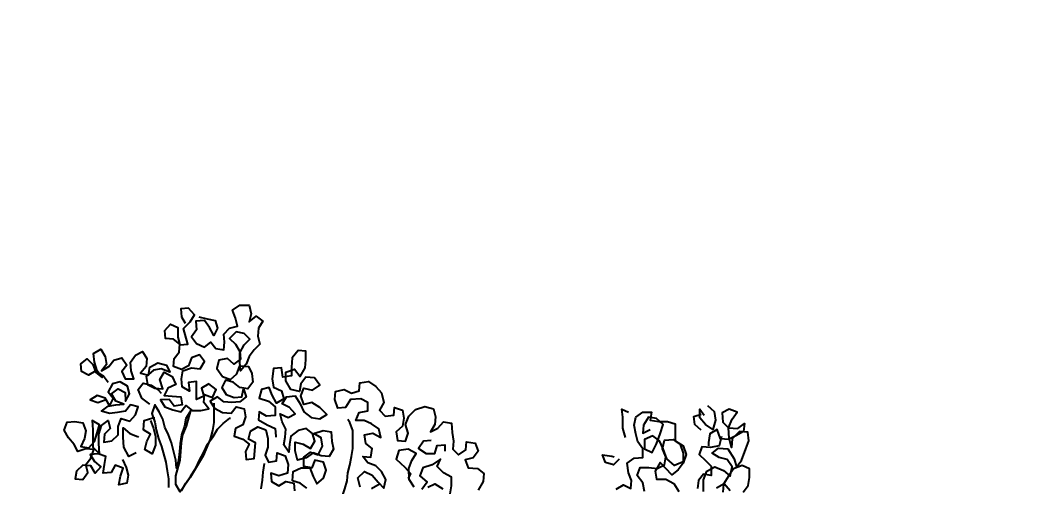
# Model space of a CAD drawing. Header units: inches. Extents: x -48022 to 80112, y -8164 to 5118.
# Drawn here: x 70116.03 to 70164.45, y -1971.27 to -1948.67 of the extents above; entities that cross this region are included whole.
import ezdxf

# ---------------------------------------------------------------- set-up
doc = ezdxf.new("R2010")
doc.units = ezdxf.units.IN
doc.header["$LTSCALE"] = 10
doc.header["$PDMODE"] = 32
doc.linetypes.add('Amconstr', pattern=[9999, 9999, 0])
doc.layers.add('07--DIM-3', color=3, linetype='Continuous', lineweight=35)
for name, color, linetype in [('1_tree', 3, 'Continuous'), ('CKS_PROPERTY LINE', 5, 'Continuous'), ('MS GATE', 1, 'Continuous')]:
    doc.layers.add(name, color=color, linetype=linetype)
doc.styles.add('TIME NEW', font='times.ttf')
doc.dimstyles.new('Copy of Dim 1-32', dxfattribs={"dimtxt": 120, "dimasz": 96, "dimexe": 96, "dimexo": 96, "dimgap": 24, "dimtad": 1, "dimdec": 0, "dimzin": 3, "dimdsep": 46, "dimlunit": 4, "dimtxsty": 'TIME NEW', "dimblk": 'ARCHTICK', "dimcen": 24, "dimdle": 96, "dimclrd": 1, "dimclre": 1, "dimclrt": 3, "dimadec": 0, "dimazin": 0, "dimtfac": 1, "dimtdec": 0, "dimtofl": 0, "dimtmove": 0, "dimatfit": 3, "dimfxl": 0, "dimtolj": 1, "dimtzin": 0, "dimarcsym": 0})

# ---------------------------------------------------------------- blocks, each defined once
blk = doc.blocks.new('A$C0B2F7787')
at = {"layer": '1_tree'}
for points in [[(82.331, 163.136), (81.439, 162.931), (81.301, 162.108), (81.369, 161.284), (80.613, 161.01), (80.065, 161.628), (79.516, 162.178), (78.624, 162.179), (78.76, 161.424), (78.142, 160.944), (77.387, 160.876)], [(77.457, 162.66), (77.87, 163.415), (77.184, 163.965)], [(77.048, 165.201), (77.666, 165.681), (78.421, 165.817), (79.245, 165.816), (79.587, 165.13), (79.243, 164.306), (78.556, 163.826), (77.801, 163.346), (77.046, 163.279)], [(77.113, 161.425), (78.211, 161.424), (79.035, 161.766), (79.448, 162.521), (79.105, 163.345), (78.557, 163.964), (79.449, 164.169), (80.135, 163.688), (80.34, 162.932), (80.752, 162.245), (81.233, 162.863), (81.165, 163.755), (80.204, 164.374), (79.45, 164.581), (80.068, 165.061), (81.166, 165.471), (81.922, 165.745), (82.746, 165.676), (82.813, 164.852), (82.126, 164.166), (81.303, 164.098), (82.195, 163.892), (83.156, 163.822), (83.98, 164.165), (84.667, 164.644), (84.941, 163.889), (84.597, 163.203), (83.704, 163.272), (83.156, 163.822), (83.088, 164.715), (83.569, 165.332), (82.814, 165.264), (82.401, 164.509), (82.057, 163.823), (82.125, 163.068), (83.017, 162.724), (82.605, 162.038), (81.781, 161.901), (81.438, 161.902)], [(85.282, 161.829), (84.733, 162.448), (83.91, 162.586), (83.017, 162.312), (83.497, 161.625), (84.114, 161.075), (84.938, 161.075), (84.389, 161.487)], [(82.947, 161.214), (83.496, 160.595), (84.251, 160.526), (84.458, 161.212)], [(77.311, 153.119), (77.724, 153.805), (77.381, 154.492), (78.136, 154.56), (78.891, 154.284), (79.783, 154.146), (80.264, 154.832), (80.334, 155.656), (81.158, 155.655), (81.844, 155.174), (82.598, 154.967), (83.422, 154.829), (84.177, 154.966), (84.658, 155.652), (84.659, 156.476), (83.904, 156.339), (83.767, 157.163), (83.768, 157.987), (83.563, 158.742), (81.915, 158.743), (81.436, 159.499), (80.612, 159.774), (79.788, 159.501), (79.17, 159.021), (78.689, 158.403), (79.306, 157.853), (79.855, 157.304), (79.031, 156.824), (78.276, 156.962), (78.276, 157.854), (77.865, 158.61), (77.111, 159.091)], [(77.108, 155.796), (77.931, 155.658), (78.617, 155.108), (79.372, 155.382), (79.373, 156.206), (79.305, 157.03), (79.649, 157.716), (80.404, 157.852), (81.159, 157.509), (81.983, 157.714), (82.053, 158.537), (81.573, 159.224), (80.749, 159.5), (79.925, 159.5), (79.581, 158.677), (80.199, 157.921), (81.159, 157.577), (81.914, 157.233), (82.394, 156.615), (82.05, 155.792), (81.158, 155.792), (80.815, 156.548), (81.639, 156.959), (82.601, 157.301), (83.493, 157.575), (84.042, 156.957), (84.178, 156.202), (83.423, 155.722), (82.668, 155.654), (83.012, 156.34)], [(82.254, 154.007), (83.146, 153.731), (84.176, 153.73), (84.931, 153.661), (84.657, 154.279)], [(80.194, 153.391), (79.645, 152.842), (79.85, 152.087), (80.605, 151.811), (80.468, 152.704), (80.4, 152.91)], [(77.495, 128.681), (78.387, 128.474), (79.005, 129.091), (78.663, 129.847), (77.977, 130.397), (77.428, 130.946), (78.252, 131.151), (79.007, 130.739), (79.555, 130.189), (79.829, 129.434), (80.447, 128.953), (80.379, 129.708), (81.203, 129.844), (81.682, 129.226), (82.506, 129.088), (82.644, 129.912), (82.233, 130.667), (83.057, 130.461), (83.536, 129.774), (83.879, 129.087), (83.878, 128.263), (84.634, 128.606), (84.772, 129.429), (85.595, 129.429), (85.938, 128.742), (85.869, 127.781), (85.113, 127.301), (85.044, 126.546), (85.867, 126.271), (86.622, 126.339), (86.829, 127.162), (86.486, 127.849), (86.693, 128.604), (87.448, 128.672), (87.586, 129.495), (87.106, 130.182), (86.489, 130.732), (85.597, 130.939), (84.841, 130.528), (84.293, 131.077), (84.362, 131.901), (85.117, 131.969), (84.843, 132.724), (84.088, 132.862), (83.333, 132.726), (82.783, 132.108), (81.96, 132.246), (81.892, 133.001), (82.647, 133.275), (83.471, 133), (84.295, 133.343), (84.913, 133.96), (85.189, 134.852), (84.983, 135.676), (84.228, 135.882), (83.473, 135.815), (82.786, 135.403), (83.13, 136.089), (83.749, 136.638), (83.612, 137.393), (82.72, 137.463), (81.896, 137.601), (81.141, 137.533), (80.592, 138.082), (81.073, 138.768), (81.829, 138.836), (81.692, 139.66), (80.937, 139.936), (80.319, 139.456), (80.112, 138.701), (79.357, 138.976), (79.29, 139.868), (78.81, 140.487), (78.055, 140.419), (77.23, 139.939)], [(77.501, 135.134), (77.844, 135.82), (77.365, 136.575)], [(76.885, 137.262), (77.64, 137.399), (78.464, 137.398), (78.875, 136.642), (79.492, 136.024), (80.179, 136.367), (79.629, 135.543), (79.353, 134.651), (78.598, 134.377), (77.981, 135.064), (77.294, 134.585)], [(77.499, 133.829), (78.254, 133.348), (79.284, 133.347), (80.039, 133.621), (80.726, 134.032), (81.137, 133.277), (80.999, 132.384), (80.175, 132.111), (79.421, 132.935), (78.803, 133.485), (78.323, 133.279)], [(81.963, 135.473), (81.893, 134.718), (81.207, 134.238), (80.727, 134.993), (80.727, 135.817), (81.483, 136.022), (81.552, 136.777), (80.934, 136.778)], [(77.84, 130.603), (77.358, 129.779)], [(69.936, 120.588), (70.417, 121.342), (70.967, 122.028), (71.517, 122.783), (71.998, 123.4), (72.616, 123.949), (73.303, 124.497), (73.922, 125.046), (74.54, 125.663), (75.158, 126.212), (75.845, 126.623), (76.601, 126.966), (77.356, 127.239), (78.111, 127.445), (78.866, 127.513), (79.622, 127.718), (80.446, 127.854), (81.201, 127.991), (82.917, 127.989), (83.672, 127.714), (83.946, 127.508)], [(93.749, 113.289), (93.544, 114.113), (93.408, 114.869), (92.653, 115.075), (91.966, 114.733), (92.721, 114.32), (93.407, 113.839), (93.337, 113.015), (92.514, 113.085), (91.827, 112.605), (91.209, 113.086), (90.867, 113.841), (91.348, 114.459), (90.731, 114.94), (90.594, 115.695), (91.349, 115.763), (92.104, 115.694), (92.654, 116.242), (92.86, 116.997), (93.615, 116.79), (94.37, 116.515), (94.851, 117.201), (94.852, 118.094), (94.029, 118.3), (93.273, 118.095), (93.823, 118.781), (93.343, 119.399), (92.656, 118.988), (91.901, 118.92), (91.146, 119.127), (90.597, 118.578), (89.978, 118.098), (89.223, 117.824), (88.605, 117.276), (89.428, 117.206), (90.321, 117.205), (91.076, 117.617), (91.626, 118.165), (92.175, 117.616), (92.311, 116.86), (91.693, 116.243), (91.144, 116.793), (90.458, 117.205), (89.703, 117.275), (89.222, 116.657), (89.771, 116.039), (89.633, 115.215), (88.809, 115.01), (88.054, 115.56), (87.78, 116.315), (88.33, 116.933), (89.085, 117.206), (89.017, 118.03), (88.331, 118.374), (87.507, 118.444), (86.889, 117.964), (87.026, 117.208), (87.506, 116.59), (87.711, 115.835), (87.024, 115.492), (86.338, 115.905), (86.064, 116.66), (86.134, 117.415), (86.889, 117.552), (86.134, 117.827), (85.653, 117.21), (85.584, 116.455), (85.652, 115.699), (86.131, 115.081), (85.719, 114.395), (85.033, 114.808), (84.622, 115.563), (84.554, 116.387), (85.172, 116.867), (84.967, 117.622), (84.212, 117.76), (83.457, 117.486), (83.113, 116.8), (82.357, 116.663), (82.084, 117.487), (81.604, 118.106), (80.917, 117.763), (80.162, 117.832), (80.231, 118.587), (81.742, 118.723), (82.084, 118.037), (82.839, 118.242), (83.252, 118.928), (82.978, 119.683), (82.154, 119.89), (81.331, 119.891), (80.575, 119.617), (79.889, 119.961), (80.027, 120.716), (80.782, 120.784), (80.508, 121.539), (79.685, 121.814), (78.861, 121.746), (78.586, 120.923), (78.86, 120.168), (78.036, 120.237), (77.625, 120.924), (78.037, 121.61), (77.901, 122.365), (77.146, 122.434)], [(77.421, 123.601), (77.901, 122.983), (78.107, 122.228), (78.999, 122.295), (79.343, 123.05), (79.344, 123.874), (78.52, 124.218), (77.834, 124.562), (78.384, 125.179), (79.139, 125.453), (79.894, 125.178), (80.099, 124.354), (79.344, 124.08), (79.48, 123.325), (80.373, 123.324), (80.854, 123.941), (80.58, 124.697), (81.404, 125.108), (82.228, 124.97), (82.639, 124.283), (82.914, 125.175), (82.778, 125.93), (81.885, 126), (81.13, 126.138), (80.444, 125.726), (80.512, 124.971), (80.785, 124.216), (80.304, 123.53), (80.098, 122.706), (80.99, 122.5), (81.814, 122.499), (81.608, 123.254), (81.197, 123.941), (81.884, 124.352), (82.639, 124.146), (83.119, 123.527), (82.912, 122.772), (82.362, 122.086), (81.607, 121.95), (80.852, 121.882), (81.538, 121.401), (82.293, 121.537), (83.048, 121.605), (83.735, 121.261), (84.489, 121.055), (84.147, 121.81), (84.491, 122.496), (85.108, 121.947), (85.451, 121.26), (86.138, 121.671), (86.207, 122.495), (85.452, 122.976), (84.697, 123.32), (84.149, 124.007), (84.012, 124.831), (84.425, 125.517), (85.111, 124.83), (85.591, 124.074), (85.384, 123.319), (86.207, 123.044), (86.963, 123.318), (86.758, 124.142), (87.239, 124.828), (87.925, 124.347), (87.993, 123.523), (87.374, 123.043), (86.619, 122.906), (86.824, 122.082), (87.648, 121.601), (88.471, 121.6), (88.747, 122.424), (88.061, 122.974), (88.885, 123.453), (89.64, 123.521), (90.464, 123.521), (90.532, 122.765), (89.845, 122.217), (88.952, 122.149), (88.129, 122.15), (87.991, 121.326), (88.883, 121.188), (88.814, 120.433), (87.852, 120.297), (87.029, 120.435), (86.686, 121.19), (85.931, 121.397), (85.519, 120.711), (86.274, 120.298), (87.028, 120.023), (86.822, 119.268), (85.998, 119.063), (85.724, 119.955), (85.175, 120.574), (84.352, 120.574), (84.282, 119.751), (84.694, 119.064), (83.938, 118.996), (83.459, 119.82), (83.116, 120.576), (82.361, 120.645), (82.292, 120.645)], [(79.752, 119.549), (78.928, 119.412), (78.173, 119.344), (77.349, 119.208)], [(77.204, 111.657), (77.891, 112.068), (78.578, 112.548), (79.334, 113.028), (80.089, 113.371), (80.845, 113.782), (81.6, 114.124), (82.356, 114.673), (83.042, 115.084), (83.592, 115.633), (84.073, 116.25), (84.073, 116.319)], [(85.513, 114.739), (83.66, 114.74), (82.905, 114.604), (82.081, 114.398), (81.325, 114.056), (80.501, 113.713), (78.441, 112.48), (77.067, 111.52), (77.753, 111.107), (78.577, 111.107), (80.087, 111.517), (81.735, 111.653), (82.49, 111.79), (83.314, 112.132), (84.825, 112.542), (84.069, 112.063), (83.314, 111.926), (82.49, 111.652), (81.666, 111.516), (80.911, 111.448), (80.087, 111.38), (79.332, 111.175), (80.087, 111.105), (81.734, 110.692), (82.489, 110.417), (83.244, 110.073), (83.999, 109.866), (84.685, 109.522), (85.371, 109.11), (84.547, 108.836), (83.723, 109.111), (82.968, 109.249), (82.145, 109.456), (81.39, 109.731), (79.88, 110.144), (79.057, 110.282), (78.302, 110.42), (77.478, 110.421)], [(87.495, 104.646), (88.112, 104.165), (88.592, 103.478), (88.18, 102.792), (88.522, 102.105), (89.277, 102.036), (89.758, 102.653), (89.21, 103.203), (88.455, 103.478), (87.975, 104.096), (88.592, 103.615), (89.416, 103.34), (90.239, 103.27), (90.652, 103.956), (89.966, 104.369), (89.211, 104.507), (88.593, 104.027), (89.005, 104.713), (89.623, 105.193), (89.83, 105.948), (89.144, 106.429), (88.526, 105.949), (87.84, 106.293), (87.84, 107.117), (88.595, 106.841), (89.419, 106.772), (90.106, 107.252), (90.45, 107.938), (89.764, 108.351), (89.008, 108.283), (88.39, 107.734), (88.185, 108.489), (88.94, 108.626), (89.353, 109.381), (89.147, 110.205), (88.461, 110.548), (88.804, 109.724), (88.666, 108.969), (88.047, 108.284), (87.292, 108.422), (86.95, 109.108), (86.882, 109.863), (87.774, 109.588), (88.461, 109.999), (88.05, 110.755), (87.295, 111.099), (86.951, 110.344), (86.264, 110.001), (86.196, 110.756), (86.128, 111.58), (85.373, 111.718), (85.235, 110.963), (85.853, 110.482), (85.852, 109.658), (85.166, 110.071), (84.892, 110.826), (84.687, 111.582), (85.305, 112.062), (84.825, 112.68), (84.826, 113.504), (84.964, 114.259), (85.581, 113.777), (86.336, 113.845), (86.062, 114.601), (86.818, 114.943), (87.366, 114.256), (86.954, 113.57), (86.199, 113.777), (85.855, 113.091), (87.571, 113.089), (87.502, 112.334), (86.678, 112.404), (87.089, 111.717), (87.844, 111.647), (88.6, 111.784), (88.875, 112.607), (88.807, 113.431), (89.494, 113.842), (90.111, 113.361), (89.836, 112.607), (89.081, 112.333), (88.737, 111.647), (89.011, 110.891), (89.766, 110.959), (90.384, 111.439), (91.139, 111.507), (91.619, 110.889), (91.687, 110.134), (92.442, 110.064), (93.061, 110.613), (92.718, 111.3), (91.826, 111.3), (91.071, 111.507), (91.14, 112.262), (92.65, 111.849), (93.268, 112.466), (93.955, 112.877), (94.572, 112.328), (94.503, 111.573), (93.748, 111.642), (93.13, 111.986)], [(85.439, 108.629), (85.988, 107.874), (86.811, 107.53), (87.429, 108.01), (87.224, 108.765), (86.744, 109.452), (86.47, 109.727)], [(83.86, 108.699), (83.105, 108.975), (82.351, 109.181), (81.527, 109.182), (80.703, 108.839), (81.114, 108.153), (81.869, 108.358), (82.556, 108.7), (82.967, 108.014), (83.86, 108.081), (84.135, 108.905), (84.135, 109.111)], [(80.151, 106.025), (79.396, 106.369), (78.641, 106.576), (77.886, 106.439), (77.748, 105.684), (78.572, 105.821), (79.327, 106.095), (79.601, 105.34), (78.914, 104.928), (78.845, 104.173), (79.669, 104.31), (80.424, 104.446), (80.698, 103.691), (80.629, 102.936), (79.943, 103.348), (79.463, 103.967), (78.844, 103.418), (79.53, 103.006), (79.598, 102.25), (79.049, 101.633), (78.293, 101.497), (78.226, 102.252), (78.912, 102.732), (79.667, 102.525), (80.286, 103.005), (81.11, 103.279), (81.178, 102.524), (80.902, 101.769), (81.588, 101.425), (82.206, 100.875), (82.96, 100.463), (83.716, 100.737), (83.785, 101.492), (83.648, 102.247), (82.894, 102.522), (82.138, 102.385), (81.383, 102.043), (81.246, 102.798), (81.865, 103.347), (82.689, 103.621), (83.444, 103.826), (83.855, 103.139), (82.963, 103.208), (81.315, 103.21), (80.698, 103.828), (81.659, 103.759), (82.552, 103.758), (83.376, 104.032), (83.857, 104.649), (83.102, 104.856), (82.552, 104.307), (81.797, 104.239), (81.935, 104.994), (82.485, 105.611), (83.308, 105.611), (84.064, 105.885), (83.79, 106.709), (84.408, 107.257), (85.164, 107.531), (85.369, 106.776), (84.751, 106.296), (84.613, 105.541), (84.543, 104.786), (84.748, 104.031), (85.23, 104.648), (85.368, 105.403), (85.437, 106.158), (85.711, 105.403), (86.397, 104.99), (86.878, 105.607), (86.535, 106.294), (85.712, 106.295), (86.398, 106.706), (87.153, 106.5), (87.565, 105.813), (87.358, 105.058), (86.602, 104.647), (85.985, 105.128), (85.298, 104.785), (85.984, 104.373), (86.258, 103.617), (85.846, 102.931), (85.572, 103.687), (85.847, 104.373)], [(80.77, 107.329), (80.426, 106.643), (81.318, 106.162), (82.279, 106.092), (83.171, 106.091), (82.623, 106.71), (82.349, 107.465), (82.28, 107.534)]]:
    blk.add_lwpolyline(points, dxfattribs=at)
blk = doc.blocks.new('A$C065A3FC7')
at = {"layer": '1_tree', "xscale": -0.1192333333347502, "yscale": 0.1192333333349051, "zscale": 0.1192333333347811}
blk.add_blockref('A$C0B2F7787', (214.117, 388.054), dxfattribs=at)
blk = doc.blocks.new('admin enlclave road')
at = {"layer": 'CKS_PROPERTY LINE', "color": 0, "lineweight": -3, "xscale": 0.1000000000001301, "yscale": 0.1000000000001301, "zscale": 0.1000000000001301, "rotation": 277.8258493161042}
blk.add_blockref('A$C065A3FC7', (44802.2137, -5330.2059), dxfattribs=at)
blk = doc.blocks.new('_ArchTick')
at = {"color": 0, "const_width": 0.15}
blk.add_lwpolyline([(-0.5, -0.5), (0.5, 0.5)], dxfattribs=at)
blk = doc.blocks.new('*D114')
at = {"layer": '07--DIM-3', "color": 1, "linetype": 'Amconstr', "lineweight": -2, "transparency": 16777216}
for p, q in [((59453.78, -1974.303), (59453.78, -2157.384)), ((70241.318, -1974.305), (70241.318, -2157.384)), ((59357.78, -2061.384), (70337.318, -2061.384))]:
    blk.add_line(p, q, dxfattribs=at)
at = {"layer": 'Defpoints', "color": 0, "linetype": 'Amconstr', "transparency": 16777216}
for p in [(59453.78, -1878.303), (70241.318, -1878.305), (70241.318, -2061.384)]:
    blk.add_point(p, dxfattribs=at)
at = {"layer": '07--DIM-3', "color": 1, "linetype": 'Amconstr', "lineweight": -2, "transparency": 16777216, "xscale": 96, "yscale": 96, "zscale": 96, "rotation": 180}
blk.add_blockref('_ArchTick', (59453.78, -2061.384), dxfattribs=at)
at = {"layer": '07--DIM-3', "color": 1, "linetype": 'Amconstr', "lineweight": -2, "transparency": 16777216, "xscale": 96, "yscale": 96, "zscale": 96}
blk.add_blockref('_ArchTick', (70241.318, -2061.384), dxfattribs=at)
at = {"layer": '07--DIM-3', "color": 3, "linetype": 'Amconstr', "lineweight": 25, "transparency": 16777216, "insert": (64847.549, -1976.173), "char_height": 120, "attachment_point": 5, "style": 'TIME NEW'}
blk.add_mtext('\\A1;899\'-0"', dxfattribs=at)

msp = doc.modelspace()

# ---------------------------------------------------------------- block references
at = {"layer": 'MS GATE', "linetype": 'Amconstr', "lineweight": 25, "xscale": 42.66674600251998, "yscale": 42.66674600251998, "zscale": 42.66674600251998, "rotation": 352.174150691152}
msp.add_blockref('admin enlclave road', (-1794383.542, 484490.753), dxfattribs=at)

# ---------------------------------------------------------------- dimensions: what is measured, and where the dimension line sits
at = {"layer": '07--DIM-3', "linetype": 'Amconstr', "lineweight": 25}
dim = msp.add_aligned_dim(p1=(59453.78, -1878.303), p2=(70241.318, -1878.305), distance=-183.079, dimstyle='Copy of Dim 1-32', dxfattribs=at)
dim.commit()
dim.dimension.update_dxf_attribs({"geometry": '*D114', "text_midpoint": (64847.549, -1976.173)})

doc.saveas('drawing.dxf')
